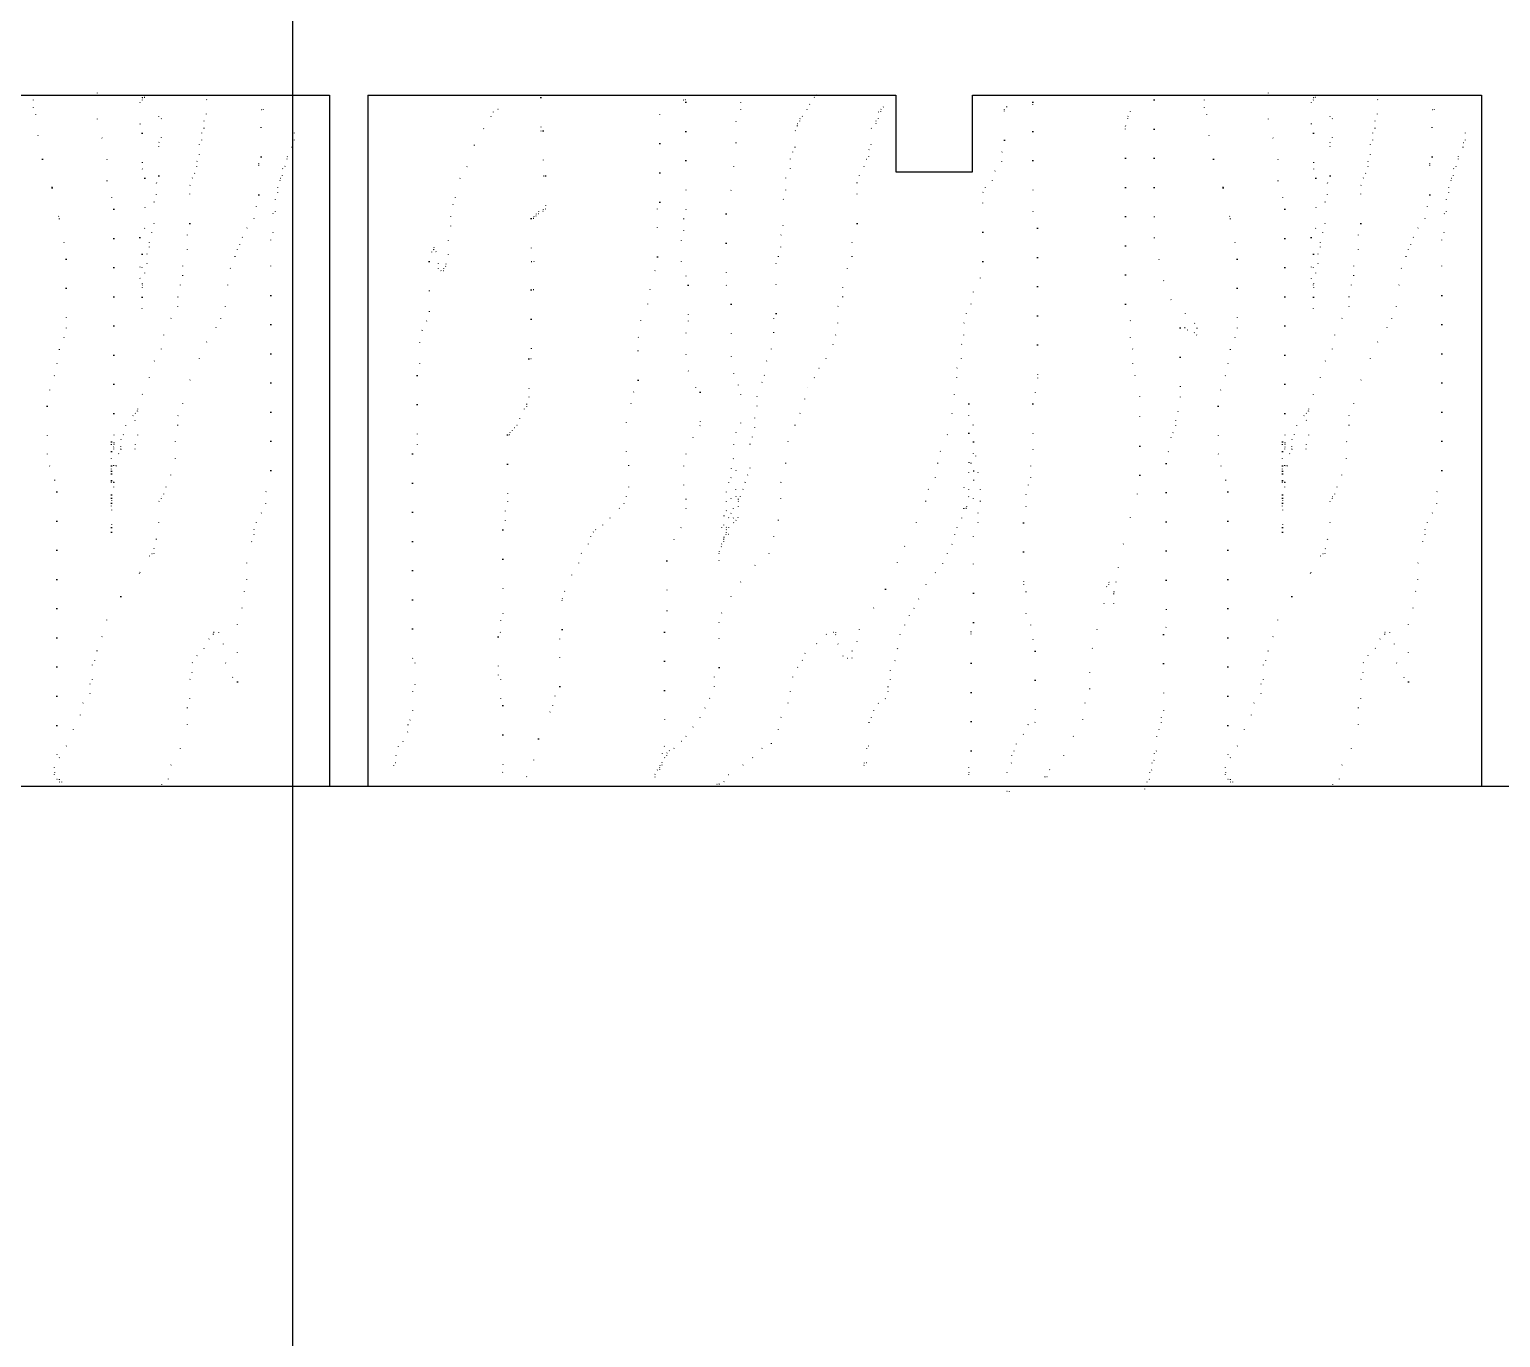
# Model space of a CAD drawing. Extents: x 425 to 4634, y 4027 to 7710.
# Drawn here: x 2202.9 to 2586, y 5590.7 to 5931.3 of the extents above; entities that cross this region are included whole.
import ezdxf

# ---------------------------------------------------------------- set-up
doc = ezdxf.new("R2010")
doc.units = 0
doc.header["$LTSCALE"] = 10
doc.header["$MEASUREMENT"] = 0
doc.linetypes.add('DOT2', pattern=[0.125, 0, -0.125])
for name, color, linetype in [('4', 4, 'CONTINUOUS'), ('7', 7, 'CONTINUOUS'), ('BH', 3, 'CONTINUOUS'), ('TEXT', 3, 'CONTINUOUS')]:
    doc.layers.add(name, color=color, linetype=linetype)

msp = doc.modelspace()

# ---------------------------------------------------------------- linework, layer by layer
at = {"layer": '4'}
msp.add_line((3186.02, 5734.2), (1986.02, 5734.2), dxfattribs=at)
at = {"layer": '7'}
for p, q in [((2143.52, 5914.2), (2281.02, 5914.2)), ((2281.02, 5914.2), (2281.02, 5734.2)), ((2291.02, 5914.2), (2428.52, 5914.2)), ((2291.02, 5914.2), (2291.02, 5734.2)), ((2448.52, 5914.2), (2581.02, 5914.2)), ((2581.02, 5914.2), (2581.02, 5734.2))]:
    msp.add_line(p, q, dxfattribs=at)
msp.add_lwpolyline([(2428.52, 5914.2), (2428.52, 5894.2), (2448.52, 5894.2), (2448.52, 5914.2)], dxfattribs=at)
at = {"layer": 'BH', "linetype": 'DOT2', "ltscale": 6}
for p, q in [((2490.21, 5914.22), (2490.21, 5916.07)), ((2203.79, 5912.98), (2203.79, 5911.12)), ((2220.5, 5914.83), (2220.5, 5908.03)), ((2232.26, 5912.98), (2231.65, 5912.36)), ((2231.65, 5912.36), (2231.65, 5906.79)), ((2232.88, 5913.6), (2232.26, 5913.6)), ((2232.26, 5913.6), (2232.88, 5913.6)), ((2232.88, 5913.6), (2232.26, 5913.6)), ((2232.26, 5913.6), (2232.26, 5912.98)), ((2236.6, 5908.65), (2236.6, 5912.36)), ((2248.98, 5912.98), (2249.6, 5913.6)), ((2248.98, 5909.27), (2248.98, 5912.98)), ((2263.84, 5910.5), (2263.84, 5912.36)), ((2336.06, 5913.6), (2336.06, 5904.94)), ((2367.02, 5886.38), (2367.02, 5914.22)), ((2367.02, 5914.22), (2367.63, 5914.22)), ((2367.63, 5914.22), (2367.63, 5914.83)), ((2373.21, 5912.98), (2373.83, 5912.36)), ((2373.83, 5912.98), (2373.21, 5912.98)), ((2373.21, 5912.98), (2373.83, 5912.98)), ((2373.83, 5912.36), (2373.83, 5884.52)), ((2388.06, 5912.36), (2388.06, 5910.5)), ((2406.02, 5911.74), (2407.26, 5913.6)), ((2407.26, 5913.6), (2407.87, 5914.22)), ((2407.87, 5914.22), (2408.49, 5914.83)), ((2457.4, 5914.22), (2458.02, 5914.22)), ((2457.4, 5911.12), (2457.4, 5914.22)), ((2458.02, 5914.22), (2458.02, 5914.83)), ((2464.21, 5912.36), (2464.21, 5883.9)), ((2464.21, 5911.74), (2464.21, 5912.36)), ((2464.21, 5912.36), (2464.21, 5911.74)), ((2489.59, 5914.22), (2490.21, 5914.22)), ((2489.59, 5909.89), (2489.59, 5914.22)), ((2495.79, 5912.98), (2495.79, 5877.1)), ((2508.79, 5912.98), (2508.79, 5911.12)), ((2525.5, 5914.83), (2525.5, 5908.03)), ((2537.26, 5912.98), (2536.65, 5912.36)), ((2536.65, 5912.36), (2536.65, 5906.79)), ((2537.26, 5913.6), (2537.26, 5912.98)), ((2537.88, 5913.6), (2537.26, 5913.6)), ((2537.26, 5913.6), (2537.88, 5913.6)), ((2537.88, 5913.6), (2537.26, 5913.6)), ((2541.6, 5908.65), (2541.6, 5912.36)), ((2553.98, 5912.98), (2554.6, 5913.6)), ((2553.98, 5909.27), (2553.98, 5912.98)), ((2568.84, 5910.5), (2568.84, 5912.36)), ((2203.79, 5911.12), (2204.41, 5909.27)), ((2204.41, 5909.27), (2205.02, 5903.7)), ((2237.22, 5908.03), (2236.6, 5908.65)), ((2248.36, 5907.41), (2248.98, 5909.27)), ((2263.22, 5898.13), (2263.22, 5910.5)), ((2263.22, 5910.5), (2263.84, 5910.5)), ((2323.06, 5908.65), (2321.2, 5905.56)), ((2323.68, 5909.89), (2323.06, 5908.65)), ((2324.92, 5910.5), (2323.68, 5909.89)), ((2388.06, 5910.5), (2386.83, 5907.41)), ((2403.54, 5908.03), (2404.16, 5908.65)), ((2404.16, 5908.65), (2405.4, 5910.5)), ((2405.4, 5910.5), (2406.02, 5911.74)), ((2423.97, 5909.89), (2424.59, 5909.89)), ((2423.97, 5908.03), (2423.97, 5909.89)), ((2424.59, 5910.5), (2425.21, 5911.12)), ((2424.59, 5909.89), (2424.59, 5910.5)), ((2425.21, 5911.12), (2425.83, 5911.74)), ((2456.78, 5910.5), (2457.4, 5911.12)), ((2456.78, 5902.46), (2456.78, 5910.5)), ((2488.98, 5908.65), (2489.59, 5909.89)), ((2488.98, 5908.03), (2488.98, 5908.65)), ((2508.79, 5911.12), (2509.41, 5909.27)), ((2509.41, 5909.27), (2510.02, 5903.7)), ((2542.22, 5908.03), (2541.6, 5908.65)), ((2553.36, 5907.41), (2553.98, 5909.27)), ((2568.22, 5898.13), (2568.22, 5910.5)), ((2568.22, 5910.5), (2568.84, 5910.5)), ((2220.5, 5908.03), (2221.74, 5903.08)), ((2231.65, 5906.79), (2232.26, 5904.32)), ((2237.22, 5903.08), (2237.22, 5908.03)), ((2247.74, 5904.32), (2248.36, 5905.56)), ((2248.36, 5905.56), (2248.36, 5907.41)), ((2271.89, 5904.32), (2272.51, 5906.17)), ((2321.2, 5905.56), (2318.73, 5901.23)), ((2336.06, 5904.94), (2336.68, 5904.94)), ((2336.68, 5904.94), (2336.68, 5893.18)), ((2386.83, 5907.41), (2386.83, 5901.84)), ((2402.3, 5904.94), (2402.92, 5906.17)), ((2402.3, 5900.61), (2402.3, 5904.94)), ((2402.92, 5906.79), (2403.54, 5907.41)), ((2402.92, 5906.17), (2402.92, 5906.79)), ((2403.54, 5907.41), (2403.54, 5908.03)), ((2422.11, 5905.56), (2423.35, 5906.79)), ((2422.11, 5901.23), (2422.11, 5905.56)), ((2423.35, 5907.41), (2423.97, 5908.03)), ((2423.35, 5906.79), (2423.35, 5907.41)), ((2488.36, 5906.17), (2488.98, 5908.03)), ((2488.36, 5859.78), (2488.36, 5906.17)), ((2525.5, 5908.03), (2526.74, 5903.08)), ((2536.65, 5906.79), (2537.26, 5904.32)), ((2542.22, 5903.08), (2542.22, 5908.03)), ((2552.74, 5904.32), (2553.36, 5905.56)), ((2553.36, 5905.56), (2553.36, 5907.41)), ((2576.89, 5904.32), (2577.51, 5906.17)), ((2205.02, 5903.7), (2206.26, 5897.51)), ((2221.74, 5903.08), (2222.98, 5897.51)), ((2232.26, 5904.32), (2232.26, 5895.04)), ((2236.6, 5901.84), (2237.22, 5903.08)), ((2236.6, 5893.18), (2236.6, 5901.84)), ((2247.12, 5901.23), (2247.74, 5902.46)), ((2247.12, 5898.75), (2247.12, 5901.23)), ((2247.74, 5902.46), (2247.74, 5904.32)), ((2271.27, 5901.84), (2271.89, 5902.46)), ((2271.27, 5900.61), (2271.27, 5901.84)), ((2271.89, 5902.46), (2271.89, 5904.32)), ((2318.73, 5901.23), (2316.87, 5895.66)), ((2386.83, 5901.84), (2386.21, 5895.66)), ((2421.49, 5899.99), (2422.11, 5901.23)), ((2456.16, 5899.37), (2456.78, 5902.46)), ((2510.02, 5903.7), (2511.26, 5897.51)), ((2526.74, 5903.08), (2527.98, 5897.51)), ((2537.26, 5904.32), (2537.26, 5895.04)), ((2541.6, 5901.84), (2542.22, 5903.08)), ((2541.6, 5893.18), (2541.6, 5901.84)), ((2552.12, 5901.23), (2552.74, 5902.46)), ((2552.12, 5898.75), (2552.12, 5901.23)), ((2552.74, 5902.46), (2552.74, 5904.32)), ((2576.27, 5901.84), (2576.89, 5902.46)), ((2576.27, 5900.61), (2576.27, 5901.84)), ((2576.89, 5902.46), (2576.89, 5904.32)), ((2206.26, 5897.51), (2208.74, 5890.09)), ((2222.98, 5897.51), (2222.98, 5891.95)), ((2246.5, 5896.9), (2247.12, 5898.75)), ((2246.5, 5895.66), (2246.5, 5896.9)), ((2262.6, 5896.28), (2263.22, 5898.13)), ((2269.41, 5895.66), (2270.03, 5897.51)), ((2270.03, 5898.13), (2271.27, 5900.61)), ((2270.03, 5897.51), (2270.03, 5898.13)), ((2401.06, 5897.51), (2401.68, 5899.37)), ((2401.06, 5895.04), (2401.06, 5897.51)), ((2401.68, 5899.37), (2402.3, 5900.61)), ((2420.26, 5895.66), (2420.88, 5897.51)), ((2420.88, 5897.51), (2421.49, 5898.13)), ((2421.49, 5898.13), (2421.49, 5899.99)), ((2454.31, 5894.42), (2456.16, 5896.9)), ((2456.16, 5896.9), (2456.16, 5899.37)), ((2511.26, 5897.51), (2513.74, 5890.09)), ((2527.98, 5897.51), (2527.98, 5891.95)), ((2551.5, 5896.9), (2552.12, 5898.75)), ((2551.5, 5895.66), (2551.5, 5896.9)), ((2567.6, 5896.28), (2568.22, 5898.13)), ((2574.41, 5895.66), (2575.03, 5897.51)), ((2575.03, 5898.13), (2576.27, 5900.61)), ((2575.03, 5897.51), (2575.03, 5898.13)), ((2232.26, 5895.04), (2232.88, 5892.56)), ((2235.98, 5891.33), (2236.6, 5893.18)), ((2245.27, 5892.56), (2245.88, 5893.8)), ((2245.88, 5893.8), (2246.5, 5895.66)), ((2262.6, 5888.23), (2262.6, 5896.28)), ((2268.17, 5892.56), (2268.79, 5893.18)), ((2268.79, 5895.04), (2269.41, 5895.66)), ((2268.79, 5893.18), (2268.79, 5895.04)), ((2316.87, 5895.66), (2315.01, 5892.56)), ((2336.68, 5893.18), (2337.3, 5893.18)), ((2337.3, 5893.18), (2337.3, 5884.52)), ((2386.21, 5895.66), (2385.59, 5889.47)), ((2399.83, 5892.56), (2401.06, 5895.04)), ((2418.4, 5891.33), (2419.02, 5893.18)), ((2419.02, 5893.18), (2420.26, 5895.66)), ((2453.69, 5891.95), (2454.31, 5894.42)), ((2537.26, 5895.04), (2537.88, 5892.56)), ((2540.98, 5891.33), (2541.6, 5893.18)), ((2550.27, 5892.56), (2550.88, 5893.8)), ((2550.88, 5893.8), (2551.5, 5895.66)), ((2567.6, 5888.23), (2567.6, 5896.28)), ((2573.17, 5892.56), (2573.79, 5893.18)), ((2573.79, 5895.04), (2574.41, 5895.66)), ((2573.79, 5893.18), (2573.79, 5895.04)), ((2208.74, 5890.09), (2210.6, 5882.05)), ((2222.98, 5891.95), (2224.22, 5887.62)), ((2232.88, 5892.56), (2232.88, 5879.57)), ((2235.98, 5888.23), (2235.98, 5891.33)), ((2244.65, 5890.71), (2245.27, 5892.56)), ((2244.65, 5880.81), (2244.65, 5890.71)), ((2267.55, 5890.09), (2268.17, 5891.95)), ((2267.55, 5888.85), (2267.55, 5890.09)), ((2268.17, 5891.95), (2268.17, 5892.56)), ((2315.01, 5892.56), (2313.77, 5887.62)), ((2385.59, 5889.47), (2384.35, 5883.29)), ((2399.21, 5887), (2399.83, 5889.47)), ((2399.83, 5889.47), (2399.83, 5892.56)), ((2418.4, 5880.81), (2418.4, 5891.33)), ((2451.21, 5888.85), (2451.83, 5890.09)), ((2451.83, 5890.09), (2453.69, 5891.95)), ((2513.74, 5890.09), (2515.6, 5882.05)), ((2527.98, 5891.95), (2529.22, 5887.62)), ((2537.88, 5892.56), (2537.88, 5879.57)), ((2540.98, 5888.23), (2540.98, 5891.33)), ((2549.65, 5890.71), (2550.27, 5892.56)), ((2549.65, 5880.81), (2549.65, 5890.71)), ((2572.55, 5890.09), (2573.17, 5891.95)), ((2572.55, 5888.85), (2572.55, 5890.09)), ((2573.17, 5891.95), (2573.17, 5892.56)), ((2224.22, 5887.62), (2224.84, 5884.52)), ((2235.36, 5886.38), (2235.98, 5888.23)), ((2235.36, 5880.81), (2235.36, 5886.38)), ((2261.98, 5885.14), (2262.6, 5888.23)), ((2266.93, 5887), (2267.55, 5888.85)), ((2266.93, 5883.9), (2266.93, 5887)), ((2313.15, 5885.76), (2312.54, 5882.67)), ((2313.77, 5887.62), (2313.15, 5885.76)), ((2366.4, 5884.52), (2367.02, 5886.38)), ((2399.21, 5880.19), (2399.21, 5887)), ((2451.21, 5870.91), (2451.21, 5888.85)), ((2529.22, 5887.62), (2529.84, 5884.52)), ((2540.36, 5886.38), (2540.98, 5888.23)), ((2540.36, 5880.81), (2540.36, 5886.38)), ((2566.98, 5885.14), (2567.6, 5888.23)), ((2571.93, 5887), (2572.55, 5888.85)), ((2571.93, 5883.9), (2571.93, 5887)), ((2210.6, 5882.05), (2211.83, 5875.86)), ((2224.84, 5884.52), (2224.84, 5817.72)), ((2259.5, 5879.57), (2261.36, 5882.05)), ((2261.36, 5882.05), (2261.98, 5885.14)), ((2266.31, 5883.29), (2266.93, 5883.9)), ((2266.31, 5878.34), (2266.31, 5883.29)), ((2312.54, 5882.67), (2312.54, 5880.19)), ((2333.58, 5882.05), (2333.58, 5870.91)), ((2334.2, 5882.05), (2333.58, 5882.05)), ((2334.2, 5882.67), (2334.2, 5882.05)), ((2334.82, 5882.67), (2334.2, 5882.67)), ((2335.44, 5883.29), (2334.82, 5883.29)), ((2334.82, 5883.29), (2334.82, 5882.67)), ((2335.44, 5883.9), (2335.44, 5883.29)), ((2336.68, 5883.9), (2335.44, 5883.9)), ((2336.68, 5884.52), (2336.68, 5883.9)), ((2337.3, 5884.52), (2336.68, 5884.52)), ((2366.4, 5872.15), (2366.4, 5884.52)), ((2373.83, 5884.52), (2373.21, 5882.05)), ((2373.21, 5882.05), (2373.21, 5878.96)), ((2384.35, 5883.29), (2384.35, 5864.73)), ((2464.21, 5883.9), (2465.45, 5879.57)), ((2515.6, 5882.05), (2516.83, 5875.86)), ((2529.84, 5884.52), (2529.84, 5817.72)), ((2564.5, 5879.57), (2566.36, 5882.05)), ((2566.36, 5882.05), (2566.98, 5885.14)), ((2571.31, 5883.29), (2571.93, 5883.9)), ((2571.31, 5878.34), (2571.31, 5883.29)), ((2232.88, 5879.57), (2231.65, 5877.1)), ((2234.12, 5875.86), (2234.74, 5878.34)), ((2234.74, 5878.34), (2235.36, 5880.81)), ((2244.03, 5877.72), (2244.65, 5880.81)), ((2244.03, 5874.01), (2244.03, 5877.72)), ((2258.27, 5877.1), (2259.5, 5879.57)), ((2265.7, 5876.48), (2266.31, 5878.34)), ((2312.54, 5880.19), (2311.92, 5876.48)), ((2373.21, 5878.96), (2372.59, 5876.48)), ((2398.59, 5877.72), (2399.21, 5880.19)), ((2398.59, 5874.63), (2398.59, 5877.72)), ((2417.16, 5875.86), (2418.4, 5880.81)), ((2465.45, 5879.57), (2465.45, 5840.6)), ((2537.88, 5879.57), (2536.65, 5877.1)), ((2539.12, 5875.86), (2539.74, 5878.34)), ((2539.74, 5878.34), (2540.36, 5880.81)), ((2549.03, 5877.72), (2549.65, 5880.81)), ((2549.03, 5874.01), (2549.03, 5877.72)), ((2563.27, 5877.1), (2564.5, 5879.57)), ((2570.7, 5876.48), (2571.31, 5878.34)), ((2211.83, 5875.86), (2212.45, 5871.53)), ((2231.65, 5877.1), (2231.65, 5866.58)), ((2233.5, 5872.77), (2234.12, 5874.63)), ((2234.12, 5874.63), (2234.12, 5875.86)), ((2242.79, 5869.68), (2244.03, 5874.01)), ((2256.41, 5872.15), (2257.03, 5874.01)), ((2257.03, 5874.01), (2257.65, 5875.24)), ((2257.65, 5875.24), (2258.27, 5877.1)), ((2265.7, 5816.48), (2265.7, 5876.48)), ((2308.2, 5874.01), (2307.58, 5873.39)), ((2308.2, 5874.63), (2308.2, 5874.01)), ((2308.2, 5874.01), (2308.2, 5874.63)), ((2308.82, 5873.39), (2308.2, 5874.01)), ((2311.92, 5876.48), (2311.92, 5872.77)), ((2372.59, 5876.48), (2372.59, 5870.91)), ((2397.97, 5872.15), (2398.59, 5874.63)), ((2417.16, 5872.15), (2417.16, 5875.86)), ((2495.79, 5877.1), (2497.02, 5871.53)), ((2516.83, 5875.86), (2517.45, 5871.53)), ((2536.65, 5877.1), (2536.65, 5866.58)), ((2538.5, 5872.77), (2539.12, 5874.63)), ((2539.12, 5874.63), (2539.12, 5875.86)), ((2547.79, 5869.68), (2549.03, 5874.01)), ((2561.41, 5872.15), (2562.03, 5874.01)), ((2562.03, 5874.01), (2562.65, 5875.24)), ((2562.65, 5875.24), (2563.27, 5877.1)), ((2570.7, 5816.48), (2570.7, 5876.48)), ((2212.45, 5871.53), (2212.45, 5853.59)), ((2232.26, 5861.64), (2232.26, 5872.77)), ((2232.26, 5872.77), (2232.26, 5858.54)), ((2232.88, 5867.82), (2233.5, 5870.3)), ((2233.5, 5870.3), (2233.5, 5872.77)), ((2255.17, 5869.06), (2256.41, 5872.15)), ((2307.58, 5873.39), (2306.96, 5870.91)), ((2306.96, 5870.91), (2306.96, 5857.92)), ((2309.44, 5870.3), (2308.82, 5873.39)), ((2309.44, 5869.06), (2309.44, 5870.3)), ((2311.92, 5872.77), (2311.3, 5870.3)), ((2311.3, 5870.3), (2311.3, 5869.68)), ((2333.58, 5870.91), (2334.2, 5870.91)), ((2334.2, 5870.91), (2334.2, 5863.49)), ((2365.78, 5868.44), (2366.4, 5872.15)), ((2372.59, 5870.91), (2373.83, 5867.2)), ((2397.35, 5870.3), (2397.97, 5872.15)), ((2397.35, 5857.31), (2397.35, 5870.3)), ((2415.92, 5869.06), (2417.16, 5872.15)), ((2450.59, 5866.58), (2451.21, 5870.91)), ((2497.02, 5871.53), (2498.26, 5865.97)), ((2517.45, 5871.53), (2517.45, 5853.59)), ((2537.26, 5872.77), (2537.26, 5858.54)), ((2537.26, 5861.64), (2537.26, 5872.77)), ((2537.88, 5867.82), (2538.5, 5870.3)), ((2538.5, 5870.3), (2538.5, 5872.77)), ((2560.17, 5869.06), (2561.41, 5872.15)), ((2231.65, 5866.58), (2232.26, 5864.11)), ((2232.26, 5864.73), (2232.88, 5867.82)), ((2242.17, 5864.73), (2242.79, 5867.2)), ((2242.79, 5867.2), (2242.79, 5869.68)), ((2254.55, 5864.73), (2255.17, 5869.06)), ((2310.06, 5868.44), (2309.44, 5869.06)), ((2310.68, 5868.44), (2310.06, 5868.44)), ((2311.3, 5869.68), (2310.68, 5869.06)), ((2310.68, 5869.06), (2310.68, 5868.44)), ((2364.54, 5863.49), (2365.78, 5868.44)), ((2373.83, 5867.2), (2374.44, 5864.73)), ((2414.68, 5864.11), (2415.92, 5869.06)), ((2448.73, 5862.87), (2450.59, 5866.58)), ((2536.65, 5866.58), (2537.26, 5864.11)), ((2537.26, 5864.73), (2537.88, 5867.82)), ((2547.17, 5864.73), (2547.79, 5867.2)), ((2547.79, 5867.2), (2547.79, 5869.68)), ((2559.55, 5864.73), (2560.17, 5869.06)), ((2232.26, 5858.54), (2232.26, 5864.73)), ((2232.26, 5864.11), (2232.26, 5861.64)), ((2241.55, 5861.64), (2242.17, 5864.73)), ((2253.93, 5859.16), (2254.55, 5864.73)), ((2333.58, 5863.49), (2333.58, 5845.55)), ((2334.2, 5863.49), (2333.58, 5863.49)), ((2363.92, 5859.78), (2364.54, 5863.49)), ((2374.44, 5864.73), (2374.44, 5855.45)), ((2384.35, 5864.73), (2385.59, 5859.78)), ((2414.68, 5861.64), (2414.68, 5864.11)), ((2448.12, 5859.78), (2448.73, 5862.87)), ((2498.26, 5865.97), (2500.12, 5861.02)), ((2537.26, 5858.54), (2537.26, 5864.73)), ((2537.26, 5864.11), (2537.26, 5861.64)), ((2546.55, 5861.64), (2547.17, 5864.73)), ((2558.93, 5859.16), (2559.55, 5864.73)), ((2239.69, 5856.07), (2241.55, 5859.16)), ((2241.55, 5859.16), (2241.55, 5861.64)), ((2252.69, 5856.07), (2253.93, 5859.16)), ((2362.06, 5855.45), (2363.92, 5859.78)), ((2385.59, 5859.78), (2385.59, 5846.17)), ((2413.45, 5859.16), (2414.68, 5861.64)), ((2413.45, 5854.83), (2413.45, 5859.16)), ((2446.88, 5857.31), (2448.12, 5859.78)), ((2489.59, 5855.45), (2488.36, 5859.78)), ((2500.12, 5861.02), (2503.83, 5857.31)), ((2544.69, 5856.07), (2546.55, 5859.16)), ((2546.55, 5859.16), (2546.55, 5861.64)), ((2557.69, 5856.07), (2558.93, 5859.16)), ((2237.84, 5851.74), (2239.69, 5856.07)), ((2251.46, 5853.59), (2252.69, 5856.07)), ((2306.34, 5855.45), (2305.11, 5852.98)), ((2306.96, 5857.92), (2306.34, 5855.45)), ((2361.44, 5851.12), (2362.06, 5855.45)), ((2374.44, 5855.45), (2373.83, 5852.36)), ((2396.73, 5856.07), (2397.35, 5857.31)), ((2396.73, 5852.36), (2396.73, 5856.07)), ((2412.83, 5851.74), (2413.45, 5854.83)), ((2446.26, 5854.83), (2446.88, 5857.31)), ((2446.26, 5851.74), (2446.26, 5854.83)), ((2489.59, 5851.12), (2489.59, 5855.45)), ((2503.83, 5857.31), (2506.31, 5854.83)), ((2506.31, 5854.83), (2506.93, 5853.59)), ((2542.84, 5851.74), (2544.69, 5856.07)), ((2556.46, 5853.59), (2557.69, 5856.07)), ((2211.83, 5851.12), (2210.6, 5848.03)), ((2212.45, 5853.59), (2211.83, 5851.12)), ((2237.22, 5848.03), (2237.84, 5851.74)), ((2248.98, 5849.88), (2251.46, 5853.59)), ((2305.11, 5852.98), (2304.49, 5849.88)), ((2361.44, 5839.98), (2361.44, 5851.12)), ((2373.83, 5852.36), (2373.83, 5846.79)), ((2396.11, 5848.03), (2396.73, 5852.36)), ((2412.21, 5849.26), (2412.83, 5851.74)), ((2445.64, 5849.26), (2446.26, 5851.74)), ((2490.21, 5848.03), (2489.59, 5851.12)), ((2502.6, 5853.59), (2502.6, 5835.65)), ((2503.83, 5853.59), (2502.6, 5853.59)), ((2504.45, 5852.98), (2503.83, 5853.59)), ((2506.31, 5852.36), (2504.45, 5852.98)), ((2506.93, 5851.74), (2506.31, 5852.36)), ((2506.93, 5853.59), (2506.93, 5851.74)), ((2516.83, 5851.12), (2515.6, 5848.03)), ((2517.45, 5853.59), (2516.83, 5851.12)), ((2542.22, 5848.03), (2542.84, 5851.74)), ((2553.98, 5849.88), (2556.46, 5853.59)), ((2210.6, 5848.03), (2209.98, 5844.31)), ((2235.36, 5844.93), (2237.22, 5848.03)), ((2247.12, 5845.55), (2248.98, 5849.88)), ((2304.49, 5849.88), (2304.49, 5844.31)), ((2394.87, 5844.93), (2396.11, 5848.03)), ((2410.35, 5845.55), (2412.21, 5849.26)), ((2445.64, 5845.55), (2445.64, 5849.26)), ((2490.21, 5844.31), (2490.21, 5848.03)), ((2515.6, 5848.03), (2514.98, 5844.31)), ((2540.36, 5844.93), (2542.22, 5848.03)), ((2552.12, 5845.55), (2553.98, 5849.88)), ((2209.98, 5844.31), (2209.36, 5841.22)), ((2234.12, 5840.6), (2235.36, 5844.93)), ((2244.65, 5839.98), (2247.12, 5845.55)), ((2304.49, 5844.31), (2303.87, 5841.22)), ((2332.97, 5845.55), (2332.97, 5835.65)), ((2333.58, 5845.55), (2332.97, 5845.55)), ((2373.83, 5846.79), (2374.44, 5842.46)), ((2385.59, 5846.17), (2386.21, 5841.84)), ((2394.26, 5841.22), (2394.87, 5844.93)), ((2408.49, 5843.08), (2410.35, 5845.55)), ((2444.4, 5843.08), (2445.64, 5845.55)), ((2490.83, 5841.22), (2490.21, 5844.31)), ((2514.98, 5844.31), (2514.36, 5841.22)), ((2539.12, 5840.6), (2540.36, 5844.93)), ((2549.65, 5839.98), (2552.12, 5845.55)), ((2209.36, 5841.22), (2208.12, 5837.51)), ((2232.26, 5836.27), (2234.12, 5840.6)), ((2242.79, 5833.8), (2244.65, 5839.98)), ((2303.87, 5841.22), (2303.87, 5823.28)), ((2360.21, 5836.89), (2361.44, 5839.98)), ((2374.44, 5842.46), (2376.3, 5838.13)), ((2386.21, 5841.84), (2387.45, 5838.75)), ((2393.64, 5839.37), (2394.26, 5841.22)), ((2405.4, 5838.13), (2407.26, 5840.6)), ((2407.26, 5840.6), (2408.49, 5843.08)), ((2443.78, 5836.27), (2444.4, 5840.6)), ((2444.4, 5840.6), (2444.4, 5843.08)), ((2465.45, 5840.6), (2464.83, 5836.89)), ((2492.07, 5835.65), (2490.83, 5841.22)), ((2514.36, 5841.22), (2513.12, 5837.51)), ((2537.26, 5836.27), (2539.12, 5840.6)), ((2547.79, 5833.8), (2549.65, 5839.98)), ((2208.12, 5837.51), (2207.5, 5833.18)), ((2231.03, 5831.94), (2232.26, 5836.27)), ((2332.97, 5835.65), (2332.35, 5833.8)), ((2359.59, 5833.8), (2360.21, 5836.89)), ((2376.3, 5838.13), (2377.54, 5836.89)), ((2377.54, 5836.89), (2377.54, 5828.23)), ((2387.45, 5838.75), (2388.06, 5836.27)), ((2388.06, 5836.27), (2388.06, 5828.85)), ((2392.4, 5835.65), (2393.64, 5839.37)), ((2392.4, 5833.18), (2392.4, 5835.65)), ((2404.78, 5835.04), (2405.4, 5838.13)), ((2443.16, 5831.32), (2443.78, 5836.27)), ((2464.83, 5836.89), (2464.21, 5833.8)), ((2492.07, 5815.24), (2492.07, 5835.65)), ((2502.6, 5835.65), (2501.98, 5831.94)), ((2513.12, 5837.51), (2512.5, 5833.18)), ((2536.03, 5831.94), (2537.26, 5836.27)), ((2207.5, 5833.18), (2207.5, 5820.81)), ((2230.41, 5831.32), (2231.03, 5831.94)), ((2230.41, 5829.47), (2231.03, 5831.94)), ((2231.03, 5831.94), (2231.03, 5832.56)), ((2231.03, 5832.56), (2231.03, 5825.76)), ((2241.55, 5830.71), (2242.79, 5833.8)), ((2331.73, 5832.56), (2330.49, 5830.09)), ((2332.35, 5833.18), (2331.73, 5832.56)), ((2332.35, 5833.8), (2332.35, 5833.18)), ((2358.35, 5828.85), (2359.59, 5833.8)), ((2391.78, 5830.09), (2392.4, 5833.18)), ((2403.54, 5831.32), (2404.78, 5835.04)), ((2447.5, 5833.8), (2447.5, 5811.53)), ((2447.5, 5830.71), (2447.5, 5833.8)), ((2464.21, 5833.8), (2464.21, 5822.05)), ((2501.98, 5831.94), (2501.36, 5829.47)), ((2512.5, 5833.18), (2512.5, 5820.81)), ((2535.41, 5829.47), (2536.03, 5831.94)), ((2535.41, 5831.32), (2536.03, 5831.94)), ((2536.03, 5832.56), (2536.03, 5825.76)), ((2536.03, 5831.94), (2536.03, 5832.56)), ((2546.55, 5830.71), (2547.79, 5833.8)), ((2227.31, 5825.76), (2227.93, 5828.23)), ((2227.93, 5828.23), (2229.79, 5830.71)), ((2229.79, 5830.71), (2230.41, 5831.32)), ((2230.41, 5822.05), (2230.41, 5829.47)), ((2240.93, 5823.9), (2241.55, 5828.23)), ((2241.55, 5828.23), (2241.55, 5830.71)), ((2329.87, 5828.23), (2329.25, 5827.61)), ((2330.49, 5830.09), (2329.87, 5828.23)), ((2358.35, 5821.43), (2358.35, 5828.85)), ((2377.54, 5828.23), (2375.68, 5825.14)), ((2388.06, 5828.85), (2386.83, 5826.38)), ((2391.78, 5827.61), (2391.78, 5830.09)), ((2400.45, 5823.9), (2402.3, 5828.23)), ((2402.3, 5828.23), (2403.54, 5831.32)), ((2441.92, 5825.76), (2443.16, 5831.32)), ((2448.73, 5828.23), (2447.5, 5830.71)), ((2448.73, 5823.9), (2448.73, 5828.23)), ((2501.36, 5828.23), (2500.74, 5826.38)), ((2501.36, 5829.47), (2501.36, 5828.23)), ((2532.31, 5825.76), (2532.93, 5828.23)), ((2532.93, 5828.23), (2534.79, 5830.71)), ((2534.79, 5830.71), (2535.41, 5831.32)), ((2535.41, 5822.05), (2535.41, 5829.47)), ((2545.93, 5823.9), (2546.55, 5828.23)), ((2546.55, 5828.23), (2546.55, 5830.71)), ((2224.84, 5822.05), (2224.84, 5825.76)), ((2224.84, 5825.76), (2224.84, 5823.28)), ((2226.69, 5822.05), (2227.31, 5825.76)), ((2226.69, 5822.66), (2226.69, 5824.52)), ((2226.69, 5824.52), (2226.69, 5822.05)), ((2231.03, 5825.76), (2230.41, 5823.28)), ((2327.39, 5825.76), (2327.39, 5808.44)), ((2328.01, 5825.76), (2327.39, 5825.76)), ((2328.63, 5826.99), (2328.01, 5826.38)), ((2328.01, 5826.38), (2328.01, 5825.76)), ((2329.25, 5827.61), (2328.63, 5826.99)), ((2375.68, 5825.14), (2373.83, 5820.81)), ((2386.83, 5826.38), (2386.21, 5823.28)), ((2390.54, 5823.28), (2391.16, 5825.14)), ((2391.16, 5825.14), (2391.78, 5827.61)), ((2440.07, 5821.43), (2441.92, 5825.76)), ((2500.12, 5825.14), (2499.5, 5821.43)), ((2500.74, 5826.38), (2500.12, 5825.14)), ((2529.84, 5825.76), (2529.84, 5823.28)), ((2529.84, 5822.05), (2529.84, 5825.76)), ((2531.69, 5822.05), (2532.31, 5825.76)), ((2531.69, 5824.52), (2531.69, 5822.05)), ((2531.69, 5822.66), (2531.69, 5824.52)), ((2536.03, 5825.76), (2535.41, 5823.28)), ((2207.5, 5820.81), (2208.12, 5817.72)), ((2224.22, 5800.39), (2224.22, 5823.9)), ((2224.22, 5823.9), (2224.22, 5807.2)), ((2224.84, 5823.28), (2224.22, 5817.72)), ((2224.84, 5822.66), (2224.22, 5821.43)), ((2224.22, 5819.57), (2224.84, 5822.05)), ((2224.22, 5821.43), (2224.22, 5801.63)), ((2224.84, 5817.72), (2224.84, 5822.66)), ((2224.84, 5817.72), (2226.07, 5820.81)), ((2226.69, 5822.05), (2225.45, 5817.72)), ((2225.45, 5817.72), (2226.69, 5822.05)), ((2226.07, 5820.81), (2226.69, 5822.66)), ((2230.41, 5823.28), (2230.41, 5822.05)), ((2240.93, 5819.57), (2240.93, 5823.9)), ((2303.87, 5823.28), (2302.63, 5820.81)), ((2302.63, 5820.81), (2302.63, 5767.61)), ((2358.97, 5817.72), (2358.35, 5821.43)), ((2373.83, 5820.81), (2373.21, 5817.72)), ((2386.21, 5823.28), (2386.21, 5819.57)), ((2390.54, 5817.1), (2390.54, 5823.28)), ((2399.83, 5818.33), (2400.45, 5823.9)), ((2439.45, 5818.33), (2440.07, 5821.43)), ((2448.12, 5818.33), (2448.73, 5820.81)), ((2448.73, 5823.9), (2448.73, 5809.06)), ((2448.73, 5820.81), (2448.73, 5823.9)), ((2449.35, 5820.19), (2448.73, 5823.9)), ((2464.21, 5822.05), (2463.59, 5817.72)), ((2499.5, 5821.43), (2498.88, 5818.33)), ((2512.5, 5820.81), (2513.12, 5817.72)), ((2529.22, 5823.9), (2529.22, 5807.2)), ((2529.22, 5800.39), (2529.22, 5823.9)), ((2529.84, 5823.28), (2529.22, 5817.72)), ((2529.84, 5822.66), (2529.22, 5821.43)), ((2529.22, 5819.57), (2529.84, 5822.05)), ((2529.22, 5821.43), (2529.22, 5801.63)), ((2529.84, 5817.72), (2529.84, 5822.66)), ((2529.84, 5817.72), (2531.07, 5820.81)), ((2530.45, 5817.72), (2531.69, 5822.05)), ((2531.69, 5822.05), (2530.45, 5817.72)), ((2531.07, 5820.81), (2531.69, 5822.66)), ((2535.41, 5823.28), (2535.41, 5822.05)), ((2545.93, 5819.57), (2545.93, 5823.9)), ((2208.12, 5817.72), (2209.36, 5814)), ((2224.22, 5801.63), (2224.22, 5819.57)), ((2224.22, 5817.72), (2224.22, 5800.39)), ((2224.22, 5813.39), (2224.84, 5817.72)), ((2225.45, 5817.72), (2224.84, 5813.39)), ((2224.84, 5813.39), (2225.45, 5817.72)), ((2239.69, 5815.24), (2240.93, 5819.57)), ((2264.46, 5810.91), (2265.7, 5816.48)), ((2358.97, 5812.15), (2358.97, 5817.72)), ((2373.21, 5817.72), (2373.21, 5812.77)), ((2386.21, 5819.57), (2385.59, 5817.1)), ((2385.59, 5817.1), (2385.59, 5814.62)), ((2386.83, 5816.48), (2386.83, 5809.67)), ((2386.83, 5811.53), (2386.83, 5816.48)), ((2389.92, 5815.24), (2390.54, 5817.1)), ((2398.59, 5813.39), (2399.83, 5818.33)), ((2438.83, 5814.62), (2439.45, 5818.33)), ((2447.5, 5815.86), (2448.12, 5818.33)), ((2448.73, 5816.48), (2448.73, 5814)), ((2448.73, 5809.06), (2448.73, 5816.48)), ((2449.97, 5815.86), (2449.35, 5820.19)), ((2463.59, 5817.72), (2463.59, 5814.62)), ((2498.88, 5818.33), (2498.88, 5775.65)), ((2513.12, 5817.72), (2514.36, 5814)), ((2529.22, 5801.63), (2529.22, 5819.57)), ((2529.22, 5813.39), (2529.84, 5817.72)), ((2529.22, 5817.72), (2529.22, 5800.39)), ((2529.84, 5813.39), (2530.45, 5817.72)), ((2530.45, 5817.72), (2529.84, 5813.39)), ((2544.69, 5815.24), (2545.93, 5819.57)), ((2569.46, 5810.91), (2570.7, 5816.48)), ((2209.36, 5814), (2209.98, 5810.91)), ((2224.22, 5807.2), (2224.22, 5813.39)), ((2224.84, 5813.39), (2224.84, 5812.15)), ((2224.84, 5812.15), (2224.84, 5813.39)), ((2238.46, 5812.15), (2239.69, 5815.24)), ((2373.21, 5812.77), (2373.83, 5809.06)), ((2384.97, 5813.39), (2384.35, 5810.91)), ((2385.59, 5814.62), (2384.97, 5813.39)), ((2388.68, 5811.53), (2389.3, 5813.39)), ((2389.3, 5813.39), (2389.92, 5815.24)), ((2398.59, 5809.06), (2398.59, 5813.39)), ((2436.97, 5811.53), (2438.83, 5814.62)), ((2447.5, 5811.53), (2447.5, 5815.86)), ((2448.73, 5814), (2447.5, 5809.67)), ((2450.59, 5811.53), (2449.97, 5815.86)), ((2462.97, 5812.77), (2462.35, 5810.29)), ((2463.59, 5814.62), (2462.97, 5812.77)), ((2491.45, 5810.29), (2492.07, 5815.24)), ((2514.36, 5814), (2514.98, 5810.91)), ((2529.22, 5807.2), (2529.22, 5813.39)), ((2529.84, 5812.15), (2529.84, 5813.39)), ((2529.84, 5813.39), (2529.84, 5812.15)), ((2543.46, 5812.15), (2544.69, 5815.24)), ((2209.98, 5810.91), (2209.98, 5736.06)), ((2236.6, 5808.44), (2237.22, 5809.06)), ((2237.22, 5809.67), (2237.84, 5810.29)), ((2237.22, 5809.06), (2237.22, 5809.67)), ((2237.84, 5810.29), (2238.46, 5812.15)), ((2264.46, 5807.82), (2264.46, 5810.91)), ((2357.73, 5807.82), (2358.35, 5809.67)), ((2358.35, 5809.67), (2358.97, 5812.15)), ((2373.83, 5809.06), (2373.83, 5806.58)), ((2384.35, 5810.91), (2384.35, 5808.44)), ((2384.35, 5805.96), (2385.59, 5809.06)), ((2385.59, 5809.06), (2386.83, 5811.53)), ((2386.83, 5809.67), (2385.59, 5805.34)), ((2387.45, 5808.44), (2388.06, 5809.67)), ((2387.45, 5809.06), (2387.45, 5807.2)), ((2387.45, 5804.11), (2387.45, 5809.06)), ((2388.06, 5809.67), (2388.68, 5811.53)), ((2397.97, 5803.49), (2398.59, 5809.06)), ((2436.35, 5808.44), (2436.97, 5811.53)), ((2446.26, 5812.15), (2446.26, 5806.58)), ((2446.26, 5806.58), (2446.26, 5812.15)), ((2447.5, 5809.67), (2446.88, 5807.2)), ((2450.59, 5808.44), (2450.59, 5811.53)), ((2462.35, 5810.29), (2462.35, 5807.2)), ((2489.59, 5804.11), (2491.45, 5810.29)), ((2514.98, 5810.91), (2514.98, 5736.06)), ((2541.6, 5808.44), (2542.22, 5809.06)), ((2542.22, 5809.67), (2542.84, 5810.29)), ((2542.22, 5809.06), (2542.22, 5809.67)), ((2542.84, 5810.29), (2543.46, 5812.15)), ((2569.46, 5807.82), (2569.46, 5810.91)), ((2236.6, 5802.87), (2236.6, 5808.44)), ((2261.98, 5802.87), (2263.22, 5805.34)), ((2263.22, 5805.34), (2264.46, 5807.82)), ((2327.39, 5808.44), (2326.77, 5805.96)), ((2326.77, 5805.96), (2326.77, 5803.49)), ((2354.01, 5804.11), (2356.49, 5806.58)), ((2356.49, 5806.58), (2357.73, 5807.82)), ((2373.83, 5806.58), (2372.59, 5801.63)), ((2384.35, 5808.44), (2383.73, 5804.72)), ((2383.73, 5802.25), (2384.35, 5805.96)), ((2384.97, 5804.11), (2386.21, 5806.58)), ((2385.59, 5805.34), (2384.97, 5801.63)), ((2386.21, 5806.58), (2387.45, 5808.44)), ((2387.45, 5807.2), (2386.21, 5804.11)), ((2433.88, 5802.87), (2436.35, 5808.44)), ((2446.26, 5806.58), (2445.64, 5804.11)), ((2446.88, 5806.58), (2446.26, 5806.58)), ((2446.88, 5807.2), (2446.88, 5806.58)), ((2449.97, 5805.34), (2450.59, 5808.44)), ((2449.97, 5802.87), (2449.97, 5805.34)), ((2462.35, 5807.2), (2461.74, 5802.87)), ((2541.6, 5802.87), (2541.6, 5808.44)), ((2566.98, 5802.87), (2568.22, 5805.34)), ((2568.22, 5805.34), (2569.46, 5807.82)), ((2235.98, 5798.54), (2236.6, 5802.87)), ((2261.36, 5801.01), (2261.98, 5802.87)), ((2326.77, 5803.49), (2326.16, 5801.01)), ((2350.3, 5801.01), (2352.16, 5802.25)), ((2352.16, 5802.25), (2354.01, 5804.11)), ((2372.59, 5801.63), (2370.73, 5798.54)), ((2383.73, 5804.72), (2383.11, 5801.63)), ((2383.11, 5801.63), (2383.11, 5796.68)), ((2383.73, 5797.92), (2383.73, 5802.25)), ((2384.35, 5801.63), (2384.97, 5804.11)), ((2386.21, 5804.11), (2384.35, 5800.39)), ((2384.35, 5801.01), (2386.21, 5802.87)), ((2384.35, 5799.78), (2384.35, 5801.63)), ((2384.97, 5801.63), (2384.97, 5799.78)), ((2386.21, 5802.87), (2386.83, 5803.49)), ((2386.83, 5803.49), (2387.45, 5804.11)), ((2396.73, 5799.16), (2397.97, 5803.49)), ((2430.78, 5796.68), (2433.88, 5802.87)), ((2444.4, 5801.63), (2443.78, 5799.78)), ((2445.64, 5804.11), (2444.4, 5801.63)), ((2448.73, 5799.16), (2449.97, 5802.87)), ((2461.74, 5802.87), (2461.74, 5786.79)), ((2487.74, 5797.3), (2489.59, 5804.11)), ((2540.98, 5798.54), (2541.6, 5802.87)), ((2566.36, 5801.01), (2566.98, 5802.87)), ((2235.36, 5796.06), (2235.98, 5798.54)), ((2259.5, 5792.35), (2260.74, 5797.92)), ((2260.74, 5797.92), (2261.36, 5799.78)), ((2261.36, 5799.78), (2261.36, 5801.01)), ((2326.16, 5801.01), (2326.16, 5779.36)), ((2346.59, 5794.83), (2348.44, 5797.3)), ((2348.44, 5797.3), (2349.06, 5799.16)), ((2349.06, 5799.16), (2349.68, 5800.39)), ((2349.68, 5800.39), (2350.3, 5801.01)), ((2370.73, 5798.54), (2368.87, 5792.97)), ((2382.49, 5794.83), (2383.11, 5797.3)), ((2383.11, 5797.3), (2383.73, 5798.54)), ((2383.73, 5798.54), (2384.35, 5801.01)), ((2384.35, 5800.39), (2383.73, 5799.16)), ((2383.73, 5799.16), (2383.73, 5797.92)), ((2384.97, 5799.78), (2384.35, 5799.78)), ((2395.49, 5794.83), (2396.73, 5799.16)), ((2443.16, 5797.3), (2441.92, 5794.83)), ((2443.78, 5799.78), (2443.16, 5797.3)), ((2448.73, 5776.89), (2448.73, 5799.16)), ((2486.5, 5791.12), (2487.74, 5797.3)), ((2540.36, 5796.06), (2540.98, 5798.54)), ((2564.5, 5792.35), (2565.74, 5797.92)), ((2565.74, 5797.92), (2566.36, 5799.78)), ((2566.36, 5799.78), (2566.36, 5801.01)), ((2231.65, 5789.88), (2234.12, 5794.21)), ((2234.12, 5794.21), (2234.74, 5794.83)), ((2234.74, 5794.83), (2235.36, 5794.83)), ((2235.36, 5794.83), (2235.36, 5796.06)), ((2345.97, 5792.35), (2346.59, 5794.83)), ((2383.11, 5796.68), (2382.49, 5795.45)), ((2382.49, 5795.45), (2382.49, 5792.97)), ((2382.49, 5792.97), (2382.49, 5794.83)), ((2391.78, 5791.73), (2395.49, 5794.83)), ((2425.83, 5785.55), (2430.78, 5796.68)), ((2441.92, 5794.83), (2440.69, 5792.35)), ((2536.65, 5789.88), (2539.12, 5794.21)), ((2539.12, 5794.21), (2539.74, 5794.83)), ((2539.74, 5794.83), (2540.36, 5794.83)), ((2540.36, 5794.83), (2540.36, 5796.06)), ((2226.69, 5783.69), (2231.65, 5789.88)), ((2259.5, 5788.02), (2259.5, 5792.35)), ((2344.11, 5789.26), (2345.97, 5792.35)), ((2368.87, 5792.97), (2368.87, 5779.98)), ((2388.06, 5787.4), (2391.78, 5791.73)), ((2438.83, 5789.88), (2436.35, 5786.79)), ((2440.69, 5792.35), (2438.83, 5789.88)), ((2485.88, 5787.4), (2486.5, 5791.12)), ((2531.69, 5783.69), (2536.65, 5789.88)), ((2564.5, 5788.02), (2564.5, 5792.35)), ((2258.89, 5784.93), (2259.5, 5788.02)), ((2342.25, 5784.93), (2344.11, 5789.26)), ((2385.59, 5783.69), (2388.06, 5787.4)), ((2436.35, 5786.79), (2434.5, 5783.07)), ((2461.74, 5786.79), (2462.35, 5784.93)), ((2482.78, 5781.84), (2483.4, 5786.17)), ((2483.4, 5786.17), (2484.02, 5786.79)), ((2484.02, 5787.4), (2485.26, 5784.93)), ((2484.02, 5786.79), (2484.02, 5787.4)), ((2485.26, 5784.31), (2485.88, 5787.4)), ((2563.89, 5784.93), (2564.5, 5788.02)), ((2222.98, 5777.51), (2226.69, 5783.69)), ((2258.27, 5780.6), (2258.89, 5784.93)), ((2341.63, 5783.07), (2342.25, 5784.93)), ((2341.63, 5775.03), (2341.63, 5783.07)), ((2383.11, 5779.36), (2385.59, 5783.69)), ((2422.73, 5780.6), (2425.83, 5785.55)), ((2434.5, 5783.07), (2433.26, 5780.6)), ((2462.35, 5784.93), (2462.35, 5779.36)), ((2485.26, 5784.93), (2485.26, 5781.84)), ((2485.26, 5781.84), (2485.26, 5784.31)), ((2527.98, 5777.51), (2531.69, 5783.69)), ((2563.27, 5780.6), (2563.89, 5784.93)), ((2257.03, 5776.27), (2258.27, 5780.6)), ((2326.16, 5779.36), (2325.54, 5777.51)), ((2368.87, 5779.98), (2368.25, 5774.41)), ((2382.49, 5776.89), (2383.11, 5779.36)), ((2419.02, 5775.03), (2422.73, 5780.6)), ((2432.02, 5778.74), (2430.78, 5776.27)), ((2433.26, 5780.6), (2432.02, 5778.74)), ((2462.35, 5779.36), (2463.59, 5776.27)), ((2480.93, 5775.03), (2482.78, 5781.84)), ((2562.03, 5776.27), (2563.27, 5780.6)), ((2221.74, 5773.18), (2222.98, 5777.51)), ((2250.84, 5773.8), (2250.84, 5774.41)), ((2250.84, 5774.41), (2252.08, 5774.41)), ((2252.08, 5774.41), (2253.31, 5771.32)), ((2257.03, 5761.42), (2257.03, 5776.27)), ((2325.54, 5774.41), (2324.92, 5773.18)), ((2325.54, 5777.51), (2325.54, 5774.41)), ((2341.01, 5772.56), (2341.63, 5775.03)), ((2368.25, 5774.41), (2368.25, 5744.72)), ((2382.49, 5765.14), (2382.49, 5776.89)), ((2410.35, 5773.8), (2412.21, 5774.41)), ((2412.21, 5774.41), (2412.83, 5774.41)), ((2412.83, 5774.41), (2412.83, 5773.8)), ((2418.4, 5771.94), (2419.02, 5775.03)), ((2430.78, 5776.27), (2429.54, 5773.8)), ((2448.12, 5774.41), (2448.73, 5776.89)), ((2448.12, 5743.48), (2448.12, 5774.41)), ((2463.59, 5776.27), (2464.21, 5772.56)), ((2479.69, 5770.08), (2480.93, 5775.03)), ((2498.88, 5775.65), (2498.26, 5773.8)), ((2526.74, 5773.18), (2527.98, 5777.51)), ((2555.84, 5774.41), (2557.08, 5774.41)), ((2555.84, 5773.8), (2555.84, 5774.41)), ((2557.08, 5774.41), (2558.31, 5771.32)), ((2562.03, 5761.42), (2562.03, 5776.27)), ((2220.5, 5769.47), (2221.74, 5773.18)), ((2248.36, 5770.08), (2249.6, 5772.56)), ((2249.6, 5772.56), (2250.84, 5773.8)), ((2253.31, 5771.32), (2253.93, 5766.37)), ((2324.92, 5773.18), (2324.92, 5763.28)), ((2341.01, 5760.19), (2341.01, 5772.56)), ((2404.78, 5768.85), (2407.87, 5771.32)), ((2407.87, 5771.32), (2410.35, 5773.8)), ((2412.83, 5773.8), (2413.45, 5771.32)), ((2413.45, 5771.32), (2414.68, 5768.23)), ((2417.16, 5769.47), (2418.4, 5771.94)), ((2429.54, 5773.8), (2428.92, 5770.08)), ((2464.21, 5772.56), (2464.83, 5769.47)), ((2498.26, 5773.8), (2498.26, 5754)), ((2525.5, 5769.47), (2526.74, 5773.18)), ((2553.36, 5770.08), (2554.6, 5772.56)), ((2554.6, 5772.56), (2555.84, 5773.8)), ((2558.31, 5771.32), (2558.93, 5766.37)), ((2219.26, 5765.75), (2219.88, 5766.99)), ((2219.88, 5766.99), (2220.5, 5769.47)), ((2245.27, 5766.37), (2246.5, 5768.23)), ((2246.5, 5768.23), (2248.36, 5770.08)), ((2302.63, 5767.61), (2303.25, 5766.37)), ((2402.92, 5765.14), (2404.16, 5766.99)), ((2404.16, 5766.99), (2404.78, 5768.85)), ((2414.68, 5768.23), (2415.92, 5767.61)), ((2415.92, 5767.61), (2417.16, 5767.61)), ((2417.16, 5767.61), (2417.16, 5769.47)), ((2428.3, 5766.99), (2427.07, 5764.52)), ((2428.92, 5770.08), (2428.3, 5766.99)), ((2464.83, 5769.47), (2464.83, 5750.91)), ((2479.07, 5763.9), (2479.69, 5770.08)), ((2524.26, 5765.75), (2524.88, 5766.99)), ((2524.88, 5766.99), (2525.5, 5769.47)), ((2550.27, 5766.37), (2551.5, 5768.23)), ((2551.5, 5768.23), (2553.36, 5770.08)), ((2219.26, 5762.04), (2219.26, 5765.75)), ((2244.65, 5762.04), (2245.27, 5763.9)), ((2245.27, 5763.9), (2245.27, 5766.37)), ((2253.93, 5766.37), (2255.79, 5762.66)), ((2303.25, 5766.37), (2303.25, 5760.81)), ((2324.92, 5763.28), (2325.54, 5762.04)), ((2381.25, 5762.66), (2382.49, 5765.14)), ((2401.68, 5762.66), (2402.92, 5765.14)), ((2427.07, 5764.52), (2427.07, 5762.04)), ((2479.07, 5759.57), (2479.07, 5763.9)), ((2524.26, 5762.04), (2524.26, 5765.75)), ((2549.65, 5762.04), (2550.27, 5763.9)), ((2550.27, 5763.9), (2550.27, 5766.37)), ((2558.93, 5766.37), (2560.79, 5762.66)), ((2218.64, 5760.81), (2219.26, 5762.04)), ((2218.64, 5758.33), (2218.64, 5760.81)), ((2244.65, 5757.09), (2244.65, 5762.04)), ((2255.79, 5762.66), (2257.03, 5761.42)), ((2303.25, 5760.81), (2302.63, 5758.95)), ((2302.63, 5758.95), (2302.63, 5754)), ((2325.54, 5762.04), (2325.54, 5757.09)), ((2339.78, 5757.71), (2341.01, 5760.19)), ((2380.02, 5757.09), (2381.25, 5760.19)), ((2381.25, 5760.19), (2381.25, 5762.66)), ((2400.45, 5755.86), (2401.06, 5758.95)), ((2401.06, 5758.95), (2401.68, 5762.66)), ((2426.45, 5758.95), (2425.83, 5757.09)), ((2427.07, 5762.04), (2426.45, 5760.19)), ((2426.45, 5760.19), (2426.45, 5758.95)), ((2477.83, 5755.86), (2479.07, 5759.57)), ((2523.64, 5760.81), (2524.26, 5762.04)), ((2523.64, 5758.33), (2523.64, 5760.81)), ((2549.65, 5757.09), (2549.65, 5762.04)), ((2560.79, 5762.66), (2562.03, 5761.42)), ((2216.17, 5752.76), (2216.79, 5755.86)), ((2216.79, 5755.86), (2218.64, 5758.33)), ((2244.03, 5754.62), (2244.65, 5757.09)), ((2325.54, 5757.09), (2326.16, 5755.24)), ((2326.16, 5755.24), (2326.16, 5737.92)), ((2335.44, 5746.58), (2339.16, 5755.24)), ((2339.16, 5755.24), (2339.78, 5757.71)), ((2378.78, 5754.62), (2380.02, 5757.09)), ((2398.59, 5752.14), (2400.45, 5755.86)), ((2423.97, 5755.86), (2422.73, 5754)), ((2425.83, 5757.09), (2423.97, 5755.86)), ((2477.21, 5751.53), (2477.83, 5755.86)), ((2521.17, 5752.76), (2521.79, 5755.86)), ((2521.79, 5755.86), (2523.64, 5758.33)), ((2549.03, 5754.62), (2549.65, 5757.09)), ((2214.31, 5749.05), (2216.17, 5752.76)), ((2244.03, 5750.29), (2244.03, 5754.62)), ((2302.01, 5751.53), (2301.39, 5750.29)), ((2302.63, 5754), (2302.01, 5751.53)), ((2375.68, 5749.67), (2377.54, 5752.14)), ((2377.54, 5752.14), (2378.78, 5754.62)), ((2397.97, 5749.05), (2398.59, 5752.14)), ((2422.11, 5752.14), (2421.49, 5750.91)), ((2422.73, 5754), (2422.11, 5752.14)), ((2474.74, 5747.2), (2477.21, 5751.53)), ((2498.26, 5754), (2497.64, 5752.14)), ((2497.64, 5752.14), (2497.64, 5750.91)), ((2519.31, 5749.05), (2521.17, 5752.76)), ((2549.03, 5750.29), (2549.03, 5754.62)), ((2212.45, 5744.72), (2214.31, 5749.05)), ((2242.17, 5744.1), (2244.03, 5750.29)), ((2301.39, 5748.43), (2300.15, 5745.96)), ((2301.39, 5750.29), (2301.39, 5748.43)), ((2373.83, 5747.2), (2375.68, 5749.67)), ((2396.11, 5745.34), (2397.97, 5749.05)), ((2421.49, 5750.91), (2421.49, 5744.72)), ((2461.74, 5747.81), (2459.88, 5745.34)), ((2462.97, 5750.29), (2461.74, 5747.81)), ((2464.83, 5750.91), (2462.97, 5750.29)), ((2497.02, 5749.05), (2496.4, 5747.2)), ((2497.64, 5750.91), (2497.02, 5749.05)), ((2517.45, 5744.72), (2519.31, 5749.05)), ((2547.17, 5744.1), (2549.03, 5750.29)), ((2210.6, 5741.63), (2212.45, 5744.72)), ((2239.69, 5739.77), (2242.17, 5744.1)), ((2298.92, 5744.72), (2298.3, 5742.25)), ((2300.15, 5745.96), (2298.92, 5744.72)), ((2334.2, 5741.01), (2335.44, 5746.58)), ((2368.25, 5744.72), (2367.63, 5742.87)), ((2369.49, 5743.48), (2370.73, 5744.1)), ((2370.73, 5744.1), (2372.59, 5745.96)), ((2372.59, 5745.96), (2373.83, 5747.2)), ((2391.16, 5741.63), (2393.64, 5744.1)), ((2393.64, 5744.1), (2396.11, 5745.34)), ((2421.49, 5744.72), (2420.88, 5744.1)), ((2420.88, 5744.1), (2420.88, 5740.39)), ((2459.88, 5745.34), (2459.26, 5743.48)), ((2472.26, 5742.25), (2474.74, 5747.2)), ((2496.4, 5747.2), (2496.4, 5743.48)), ((2515.6, 5741.63), (2517.45, 5744.72)), ((2544.69, 5739.77), (2547.17, 5744.1)), ((2209.36, 5739.15), (2210.6, 5741.63)), ((2239.07, 5736.06), (2239.69, 5739.77)), ((2298.3, 5740.39), (2297.68, 5739.77)), ((2297.68, 5739.77), (2297.68, 5736.68)), ((2298.3, 5742.25), (2298.3, 5740.39)), ((2332.35, 5736.68), (2334.2, 5741.01)), ((2367.02, 5738.54), (2367.63, 5740.39)), ((2367.02, 5739.77), (2367.02, 5739.15)), ((2367.63, 5739.77), (2367.02, 5739.77)), ((2367.63, 5742.87), (2367.63, 5739.77)), ((2367.63, 5740.39), (2368.25, 5741.63)), ((2368.25, 5741.63), (2368.87, 5742.25)), ((2368.87, 5742.87), (2369.49, 5743.48)), ((2368.87, 5742.25), (2368.87, 5742.87)), ((2384.97, 5737.3), (2388.68, 5739.77)), ((2388.68, 5739.77), (2391.16, 5741.63)), ((2420.26, 5739.77), (2419.64, 5739.15)), ((2420.26, 5740.39), (2420.26, 5739.77)), ((2420.88, 5740.39), (2420.26, 5740.39)), ((2447.5, 5739.15), (2448.12, 5743.48)), ((2458.64, 5740.39), (2457.4, 5737.92)), ((2459.26, 5743.48), (2458.64, 5742.25)), ((2458.64, 5742.25), (2458.64, 5740.39)), ((2468.55, 5738.54), (2472.26, 5742.25)), ((2495.79, 5741.01), (2495.17, 5740.39)), ((2495.17, 5740.39), (2495.17, 5738.54)), ((2496.4, 5743.48), (2495.79, 5742.87)), ((2495.79, 5742.87), (2495.79, 5741.01)), ((2514.36, 5739.15), (2515.6, 5741.63)), ((2544.07, 5736.06), (2544.69, 5739.77)), ((2209.36, 5737.3), (2209.36, 5739.15)), ((2209.36, 5737.92), (2209.36, 5737.3)), ((2209.98, 5736.06), (2210.6, 5736.06)), ((2210.6, 5736.06), (2210.6, 5735.44)), ((2237.22, 5734.21), (2239.07, 5736.06)), ((2326.16, 5737.92), (2325.54, 5737.3)), ((2331.73, 5734.21), (2332.35, 5736.68)), ((2365.78, 5737.3), (2367.02, 5738.54)), ((2366.4, 5738.54), (2365.78, 5736.68)), ((2365.78, 5734.21), (2365.78, 5737.3)), ((2365.78, 5736.68), (2365.78, 5734.21)), ((2367.02, 5739.15), (2366.4, 5738.54)), ((2383.73, 5735.44), (2384.97, 5737.3)), ((2447.5, 5737.3), (2447.5, 5739.15)), ((2447.5, 5737.92), (2447.5, 5737.3)), ((2447.5, 5737.3), (2447.5, 5737.92)), ((2457.4, 5737.92), (2457.4, 5732.97)), ((2467.31, 5736.68), (2468.55, 5738.54)), ((2467.93, 5736.68), (2467.31, 5736.68)), ((2467.31, 5736.68), (2467.93, 5736.68)), ((2494.55, 5736.06), (2493.93, 5735.44)), ((2495.17, 5738.54), (2494.55, 5737.92)), ((2494.55, 5737.92), (2494.55, 5736.06)), ((2514.36, 5737.3), (2514.36, 5739.15)), ((2514.36, 5737.92), (2514.36, 5737.3)), ((2514.98, 5736.06), (2515.6, 5736.06)), ((2515.6, 5736.06), (2515.6, 5735.44)), ((2542.22, 5734.21), (2544.07, 5736.06)), ((2210.6, 5735.44), (2211.22, 5735.44)), ((2211.22, 5735.44), (2211.22, 5732.97)), ((2237.22, 5734.21), (2237.22, 5734.82)), ((2237.22, 5734.82), (2237.22, 5734.21)), ((2381.87, 5734.82), (2382.49, 5734.82)), ((2382.49, 5734.82), (2381.87, 5734.82)), ((2382.49, 5734.82), (2383.73, 5735.44)), ((2457.4, 5732.97), (2458.02, 5732.97)), ((2458.02, 5732.97), (2458.02, 5732.35)), ((2493.93, 5734.21), (2493.31, 5733.59)), ((2493.31, 5733.59), (2493.31, 5732.97)), ((2493.93, 5735.44), (2493.93, 5734.21)), ((2515.6, 5735.44), (2516.22, 5735.44)), ((2516.22, 5735.44), (2516.22, 5732.97)), ((2542.22, 5734.82), (2542.22, 5734.21)), ((2542.22, 5734.21), (2542.22, 5734.82))]:
    msp.add_line(p, q, dxfattribs=at)
at = {"layer": 'TEXT'}
msp.add_lwpolyline([(2271.5, 4474.04), (2271.5, 7453.45), (2455.96, 7453.45)], dxfattribs=at)

doc.saveas('drawing.dxf')
